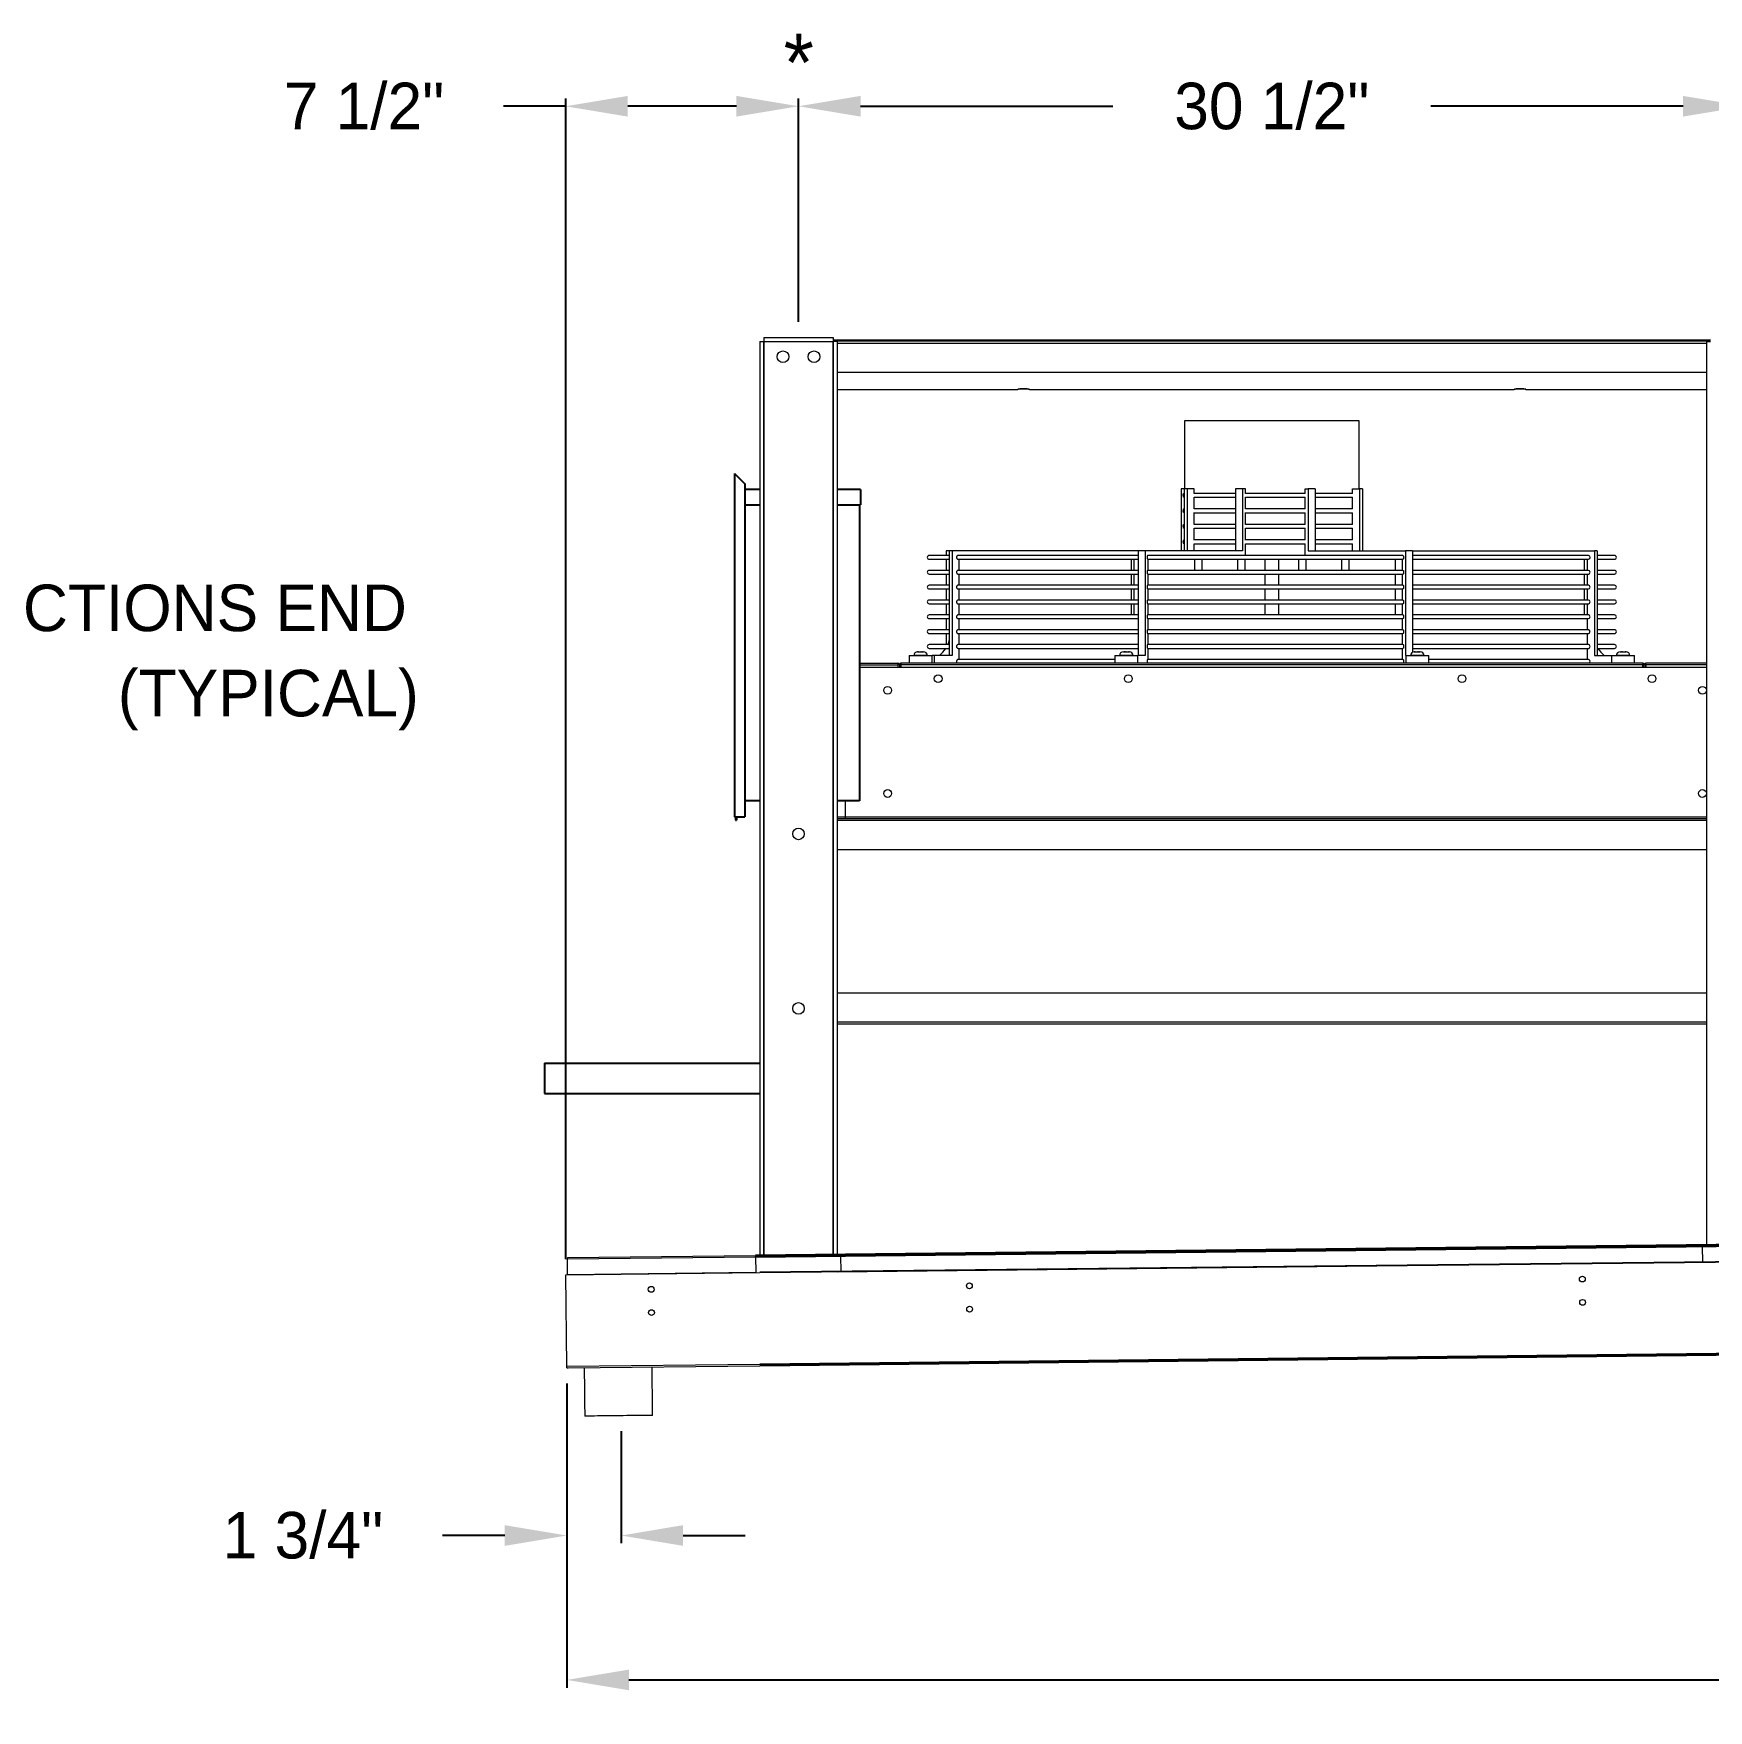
# Model space of a CAD drawing. Extents: x 6 to 271, y -23 to 146.
# Drawn here: x 122.8 to 176.8, y 37.7 to 91.7 of the extents above; entities that cross this region are included whole.
import ezdxf
from ezdxf.enums import TextEntityAlignment as Align

# ---------------------------------------------------------------- set-up
doc = ezdxf.new("R2010")
doc.units = 0
doc.header["$MEASUREMENT"] = 0
doc.layers.get('0').update_dxf_attribs({"linetype": 'CONTINUOUS'})
doc.layers.get('Defpoints').update_dxf_attribs({"linetype": 'CONTINUOUS'})
doc.dimstyles.get("Standard").update_dxf_attribs({"dimtxt": 1.5, "dimasz": 2, "dimexe": 0.25, "dimexo": 0.5, "dimgap": 0.75, "dimtad": 0, "dimtih": 1, "dimtoh": 1, "dimdec": 4, "dimzin": 0, "dimdsep": 46, "dimlunit": 5, "dimtxsty": 'STANDARD', "dimcen": 0.125, "dimclrd": 1, "dimclre": 1, "dimclrt": 1, "dimadec": 0, "dimazin": 0, "dimtfac": 1, "dimtdec": 4, "dimtofl": 0, "dimtmove": 0, "dimatfit": 3, "dimfxl": 1, "dimfrac": 2, "dimtolj": 1, "dimtzin": 0, "dimarcsym": 0})

# ---------------------------------------------------------------- blocks, each defined once
blk = doc.blocks.new('*D29')
at = {"color": 7, "lineweight": -2}
for p, q in [((244.966, 49.395), (244.966, 38.434)), ((139.973, 48.241), (139.973, 38.434)), ((141.973, 38.684), (189.594, 38.684)), ((242.966, 38.684), (195.344, 38.684))]:
    blk.add_line(p, q, dxfattribs=at)
at = {"color": 7}
for points in [[(141.973, 39.017), (141.973, 38.351), (139.973, 38.684)], [(242.966, 39.017), (242.966, 38.351), (244.966, 38.684)]]:
    blk.add_solid(points, dxfattribs=at)
at = {"layer": 'Defpoints', "color": 0}
for p in [(244.966, 49.895), (139.973, 48.741), (244.966, 38.684)]:
    blk.add_point(p, dxfattribs=at)
at = {"color": 7, "insert": (192.469, 38.684), "char_height": 1.5, "attachment_point": 5}
blk.add_mtext('\\A1;105"', dxfattribs=at)
blk = doc.blocks.new('*D30')
at = {"color": 7, "lineweight": -2}
for p, q in [((147.439, 82.448), (147.439, 89.644)), ((149.439, 89.394), (157.564, 89.394)), ((175.939, 89.394), (167.814, 89.394)), ((177.939, 82.448), (177.939, 89.644))]:
    blk.add_line(p, q, dxfattribs=at)
at = {"color": 7}
for points in [[(149.439, 89.728), (149.439, 89.061), (147.439, 89.394)], [(175.939, 89.728), (175.939, 89.061), (177.939, 89.394)]]:
    blk.add_solid(points, dxfattribs=at)
at = {"layer": 'Defpoints', "color": 0}
for p in [(177.939, 89.394), (147.439, 81.948), (177.939, 81.948)]:
    blk.add_point(p, dxfattribs=at)
at = {"color": 7, "insert": (162.689, 89.394), "char_height": 1.5, "attachment_point": 5}
blk.add_mtext('\\A1;30 1/2"', dxfattribs=at)
blk = doc.blocks.new('*D33')
at = {"color": 7, "lineweight": -2}
for p, q in [((139.94, 89.394), (137.94, 89.394)), ((139.94, 52.241), (139.94, 89.644)), ((145.439, 89.394), (141.94, 89.394)), ((147.439, 82.448), (147.439, 89.644))]:
    blk.add_line(p, q, dxfattribs=at)
at = {"color": 7}
for points in [[(141.94, 89.728), (141.94, 89.061), (139.94, 89.394)], [(145.439, 89.728), (145.439, 89.061), (147.439, 89.394)]]:
    blk.add_solid(points, dxfattribs=at)
at = {"layer": 'Defpoints', "color": 0}
for p in [(139.94, 89.394), (147.439, 81.948), (139.94, 51.741)]:
    blk.add_point(p, dxfattribs=at)
at = {"color": 7, "insert": (133.44, 89.394), "char_height": 1.5, "attachment_point": 5}
blk.add_mtext('\\A1;7 1/2"', dxfattribs=at)
blk = doc.blocks.new('*D34')
at = {"color": 7, "lineweight": -2}
for p, q in [((139.973, 47.741), (139.973, 43.087)), ((141.723, 46.697), (141.723, 43.087)), ((137.973, 43.337), (135.973, 43.337)), ((143.723, 43.337), (145.723, 43.337))]:
    blk.add_line(p, q, dxfattribs=at)
at = {"color": 7}
for points in [[(137.973, 43.671), (137.973, 43.004), (139.973, 43.337)], [(143.723, 43.671), (143.723, 43.004), (141.723, 43.337)]]:
    blk.add_solid(points, dxfattribs=at)
at = {"layer": 'Defpoints', "color": 0}
for p in [(139.973, 48.241), (141.723, 47.197), (139.973, 43.337)]:
    blk.add_point(p, dxfattribs=at)
at = {"color": 7, "insert": (131.473, 43.337), "char_height": 1.5, "attachment_point": 5}
blk.add_mtext('\\A1;1 3/4"', dxfattribs=at)

msp = doc.modelspace()

# ---------------------------------------------------------------- linework, layer by layer
at = {"color": 7, "linetype": 'Continuous', "lineweight": 15}
for p, q in [((146.18909, 81.81258), (146.18909, 52.36598)), ((146.18909, 81.81258), (146.32359, 81.81258)), ((146.32359, 81.81258), (146.32359, 52.36746)), ((146.32459, 81.81258), (146.32359, 81.81258)), ((146.32459, 81.94808), (146.32459, 81.81358)), ((146.32459, 81.94808), (148.55359, 81.94808)), ((146.32459, 81.81358), (148.55359, 81.81358)), ((146.32459, 81.81258), (146.32459, 81.81358)), ((146.32459, 81.81258), (148.55359, 81.81258)), ((146.32459, 52.36747), (146.32459, 81.81258)), ((148.55359, 81.94808), (148.55359, 81.81358)), ((148.55359, 81.86429), (176.82459, 81.86429)), ((148.55359, 81.81258), (148.55359, 81.81358)), ((148.55459, 81.81258), (148.55359, 81.81258)), ((148.55359, 52.39197), (148.55359, 81.81258)), ((148.68909, 81.81258), (148.55459, 81.81258)), ((148.55459, 81.81258), (148.55459, 52.39198)), ((148.68909, 81.81258), (148.68909, 52.39346)), ((148.68909, 81.75958), (176.68909, 81.75958)), ((176.68909, 81.81258), (176.68909, 52.70117)), ((176.68909, 81.81258), (176.82359, 81.81258)), ((148.68909, 80.83083), (176.68909, 80.83083)), ((148.68909, 80.26876), (154.50159, 80.26876)), ((154.87659, 80.26876), (170.50159, 80.26876)), ((170.87659, 80.26876), (176.68909, 80.26876)), ((163.76539, 79.25908), (159.87659, 79.25908)), ((165.50159, 79.25908), (163.76539, 79.25908)), ((159.77188, 77.06808), (159.77188, 75.07308)), ((159.86525, 77.06808), (159.77188, 77.06808)), ((159.95863, 77.06808), (159.86525, 77.06808)), ((159.86525, 77.06808), (159.86525, 75.07308)), ((159.95863, 77.06808), (159.95863, 75.07308)), ((160.18405, 77.06808), (159.95863, 77.06808)), ((160.18405, 76.91726), (160.18405, 77.06808)), ((161.51942, 76.9182), (160.18405, 76.9182)), ((160.18405, 76.41726), (160.18405, 76.79914)), ((160.18405, 76.7982), (161.51942, 76.7982)), ((161.74484, 77.06808), (161.51942, 77.06808)), ((161.51942, 77.06808), (161.51942, 75.07308)), ((161.74484, 77.06808), (161.74484, 75.07308)), ((161.83822, 77.06808), (161.74484, 77.06808)), ((161.83822, 76.91726), (161.83822, 77.06808)), ((163.76539, 76.9182), (161.83822, 76.9182)), ((161.83822, 76.41726), (161.83822, 76.79914)), ((161.83822, 76.7982), (163.76539, 76.7982)), ((163.76539, 76.9182), (163.76539, 77.06808)), ((163.76539, 77.06808), (163.85876, 77.06808)), ((163.76539, 76.4182), (163.76539, 76.7982)), ((163.85876, 77.06808), (163.85876, 75.07308)), ((164.08419, 77.06808), (163.85876, 77.06808)), ((164.08419, 77.06808), (164.08419, 75.07308)), ((165.2875, 76.9182), (164.08419, 76.9182)), ((164.08419, 76.7982), (165.2875, 76.7982)), ((165.2875, 76.9182), (165.2875, 77.06808)), ((165.2875, 77.06808), (165.51293, 77.06808)), ((165.2875, 76.4182), (165.2875, 76.7982)), ((165.51293, 77.06808), (165.51293, 75.07308)), ((165.6063, 77.06808), (165.51293, 77.06808)), ((165.6063, 77.06808), (165.6063, 75.07308)), ((161.51942, 76.4182), (160.18405, 76.4182)), ((160.18405, 75.91726), (160.18405, 76.29914)), ((160.18405, 76.2982), (161.51942, 76.2982)), ((163.76539, 76.4182), (161.83822, 76.4182)), ((161.83822, 75.91726), (161.83822, 76.29914)), ((161.83822, 76.2982), (163.76539, 76.2982)), ((163.76539, 75.9182), (163.76539, 76.2982)), ((165.2875, 76.4182), (164.08419, 76.4182)), ((164.08419, 76.2982), (165.2875, 76.2982)), ((165.2875, 75.9182), (165.2875, 76.2982)), ((161.51942, 75.9182), (160.18405, 75.9182)), ((160.18405, 75.41726), (160.18405, 75.79914)), ((160.18405, 75.7982), (161.51942, 75.7982)), ((163.76539, 75.9182), (161.83822, 75.9182)), ((161.83822, 75.41726), (161.83822, 75.79914)), ((161.83822, 75.7982), (163.76539, 75.7982)), ((163.76539, 75.4182), (163.76539, 75.7982)), ((165.2875, 75.9182), (164.08419, 75.9182)), ((164.08419, 75.7982), (165.2875, 75.7982)), ((165.2875, 75.4182), (165.2875, 75.7982)), ((161.51942, 75.4182), (160.18405, 75.4182)), ((160.18405, 75.07308), (160.18405, 75.29914)), ((160.18405, 75.2982), (161.51942, 75.2982)), ((163.76539, 75.4182), (161.83822, 75.4182)), ((161.83822, 74.9182), (161.83822, 75.29914)), ((161.83822, 75.2982), (163.76539, 75.2982)), ((163.76539, 74.9182), (163.76539, 75.2982)), ((165.2875, 75.4182), (164.08419, 75.4182)), ((164.08419, 75.2982), (165.2875, 75.2982)), ((165.2875, 75.07308), (165.2875, 75.2982)), ((152.29544, 74.9182), (151.64897, 74.9182)), ((151.64897, 74.7982), (152.29544, 74.7982)), ((152.20207, 75.07308), (152.20207, 74.9182)), ((152.29544, 75.07308), (152.20207, 75.07308)), ((152.20207, 74.7982), (152.20207, 74.43953)), ((152.38882, 75.07308), (152.29544, 75.07308)), ((152.29544, 75.07308), (152.29544, 71.69208)), ((152.38882, 75.07308), (152.38882, 71.69208)), ((158.3839, 75.07308), (152.38882, 75.07308)), ((152.58522, 74.7982), (158.3839, 74.7982)), ((158.3839, 74.9182), (152.58529, 74.9182)), ((152.61425, 74.43953), (152.61425, 74.7982)), ((158.15847, 74.7982), (158.15847, 74.43953)), ((158.25185, 74.43953), (158.25185, 74.7982)), ((158.60933, 75.07308), (158.3839, 75.07308)), ((158.3839, 75.07308), (158.3839, 71.69208)), ((158.60933, 75.07308), (158.60933, 71.69208)), ((161.74484, 75.07308), (158.60933, 75.07308)), ((158.69068, 74.7982), (166.91396, 74.7982)), ((166.91396, 74.9182), (158.69081, 74.9182)), ((158.7027, 74.43953), (158.7027, 74.7982)), ((163.85876, 75.07308), (166.99428, 75.07308)), ((166.67548, 74.43953), (166.67548, 74.7982)), ((166.9009, 74.43953), (166.9009, 74.7982)), ((166.99428, 75.07308), (166.99428, 71.69208)), ((167.2197, 75.07308), (166.99428, 75.07308)), ((167.2197, 75.07308), (167.2197, 71.80018)), ((167.2197, 75.07308), (173.08273, 75.07308)), ((172.88883, 74.9182), (167.2197, 74.9182)), ((167.2197, 74.7982), (172.88883, 74.7982)), ((172.76393, 74.43953), (172.76393, 74.7982)), ((172.85731, 74.43953), (172.85731, 74.7982)), ((173.08273, 75.07308), (173.08273, 71.69208)), ((173.17611, 75.07308), (173.08273, 75.07308)), ((173.17611, 75.07308), (173.17611, 71.69208)), ((173.7292, 74.9182), (173.17611, 74.9182)), ((173.17611, 74.7982), (173.7292, 74.7982)), ((152.29544, 74.43953), (151.64897, 74.43953)), ((151.64897, 74.31953), (152.29544, 74.31953)), ((152.20207, 74.31953), (152.20207, 73.96087)), ((152.58522, 74.31953), (158.3839, 74.31953)), ((158.3839, 74.43953), (152.58529, 74.43953)), ((152.61425, 73.96087), (152.61425, 74.31953)), ((158.15847, 74.31953), (158.15847, 73.96087)), ((158.25185, 73.96087), (158.25185, 74.31953)), ((158.69068, 74.31953), (166.91396, 74.31953)), ((166.91396, 74.43953), (158.69081, 74.43953)), ((158.7027, 73.96087), (158.7027, 74.31953)), ((166.67548, 73.96087), (166.67548, 74.31953)), ((166.9009, 73.96087), (166.9009, 74.31953)), ((172.88883, 74.43953), (167.2197, 74.43953)), ((167.2197, 74.31953), (172.88883, 74.31953)), ((172.76393, 73.96087), (172.76393, 74.31953)), ((172.85731, 73.96087), (172.85731, 74.31953)), ((173.7292, 74.43953), (173.17611, 74.43953)), ((173.17611, 74.31953), (173.7292, 74.31953)), ((152.29544, 73.96087), (151.64897, 73.96087)), ((151.64897, 73.84087), (152.29544, 73.84087)), ((152.20207, 73.84087), (152.20207, 73.4822)), ((152.58522, 73.84087), (158.3839, 73.84087)), ((158.3839, 73.96087), (152.58529, 73.96087)), ((152.61425, 73.4822), (152.61425, 73.84087)), ((158.15847, 73.84087), (158.15847, 73.4822)), ((158.25185, 73.4822), (158.25185, 73.84087)), ((158.69068, 73.84087), (166.91396, 73.84087)), ((166.91396, 73.96087), (158.69081, 73.96087)), ((158.7027, 73.4822), (158.7027, 73.84087)), ((166.67548, 73.4822), (166.67548, 73.84087)), ((166.9009, 73.4822), (166.9009, 73.84087)), ((172.88883, 73.96087), (167.2197, 73.96087)), ((167.2197, 73.84087), (172.88883, 73.84087)), ((172.76393, 73.4822), (172.76393, 73.84087)), ((172.85731, 73.4822), (172.85731, 73.84087)), ((173.7292, 73.96087), (173.17611, 73.96087)), ((173.17611, 73.84087), (173.7292, 73.84087)), ((152.29544, 73.4822), (151.64897, 73.4822)), ((151.64897, 73.3622), (152.29544, 73.3622)), ((152.29544, 73.00353), (151.64897, 73.00353)), ((152.20207, 73.3622), (152.20207, 73.00353)), ((152.58522, 73.3622), (158.3839, 73.3622)), ((158.3839, 73.4822), (152.58529, 73.4822)), ((158.3839, 73.00353), (152.58529, 73.00353)), ((152.61425, 73.00353), (152.61425, 73.3622)), ((158.15847, 73.3622), (158.15847, 73.00353)), ((158.25185, 73.00353), (158.25185, 73.3622)), ((158.69068, 73.3622), (166.91396, 73.3622)), ((166.91396, 73.4822), (158.69081, 73.4822)), ((166.91396, 73.00353), (158.69081, 73.00353)), ((158.7027, 73.00353), (158.7027, 73.3622)), ((166.67548, 73.00353), (166.67548, 73.3622)), ((166.9009, 73.00353), (166.9009, 73.3622)), ((172.88883, 73.4822), (167.2197, 73.4822)), ((167.2197, 73.3622), (172.88883, 73.3622)), ((172.88883, 73.00353), (167.2197, 73.00353)), ((172.76393, 73.00353), (172.76393, 73.3622)), ((172.85731, 73.00353), (172.85731, 73.3622)), ((173.7292, 73.4822), (173.17611, 73.4822)), ((173.17611, 73.3622), (173.7292, 73.3622)), ((173.7292, 73.00353), (173.17611, 73.00353)), ((151.64897, 72.88354), (152.29544, 72.88354)), ((152.29544, 72.52487), (151.64897, 72.52487)), ((152.20207, 72.88354), (152.20207, 72.52487)), ((152.58522, 72.88354), (158.3839, 72.88354)), ((158.3839, 72.52487), (152.58529, 72.52487)), ((152.61425, 72.52487), (152.61425, 72.88354)), ((158.69068, 72.88354), (166.91396, 72.88354)), ((166.91396, 72.52487), (158.69081, 72.52487)), ((158.7027, 72.52487), (158.7027, 72.88354)), ((166.9009, 72.52487), (166.9009, 72.88354)), ((167.2197, 72.88354), (172.88883, 72.88354)), ((172.88883, 72.52487), (167.2197, 72.52487)), ((172.85731, 72.52487), (172.85731, 72.88354)), ((173.17611, 72.88354), (173.7292, 72.88354)), ((173.7292, 72.52487), (173.17611, 72.52487)), ((151.64897, 72.40487), (152.29544, 72.40487)), ((152.29544, 72.0462), (151.64897, 72.0462)), ((151.64897, 71.9262), (152.29544, 71.9262)), ((152.20207, 72.40487), (152.20207, 72.0462)), ((152.58522, 72.40487), (158.3839, 72.40487)), ((152.58522, 71.9262), (158.3839, 71.9262)), ((158.3839, 72.0462), (152.58529, 72.0462)), ((152.61425, 72.0462), (152.61425, 72.40487)), ((152.61425, 71.56754), (152.61425, 71.9262)), ((158.69068, 72.40487), (166.91396, 72.40487)), ((158.69068, 71.9262), (166.91396, 71.9262)), ((166.91396, 72.0462), (158.69081, 72.0462)), ((158.7027, 72.0462), (158.7027, 72.40487)), ((158.7027, 71.56754), (158.7027, 71.9262)), ((166.9009, 72.0462), (166.9009, 72.40487)), ((166.9009, 71.56754), (166.9009, 71.9262)), ((167.2197, 72.40487), (172.88883, 72.40487)), ((172.88883, 72.0462), (167.2197, 72.0462)), ((167.2197, 71.9262), (172.88883, 71.9262)), ((172.85731, 72.0462), (172.85731, 72.40487)), ((172.85731, 71.56754), (172.85731, 71.9262)), ((173.17611, 72.40487), (173.7292, 72.40487)), ((173.7292, 72.0462), (173.17611, 72.0462)), ((173.17611, 71.9262), (173.7292, 71.9262)), ((149.40923, 71.44808), (150.63809, 71.44808)), ((149.40923, 71.39708), (150.63809, 71.39708)), ((150.63809, 71.44808), (150.63809, 71.39708)), ((150.63809, 71.39708), (150.63809, 71.32308)), ((150.63909, 71.39708), (150.63909, 71.32308)), ((150.68909, 71.39708), (150.63909, 71.39708)), ((150.68909, 71.39928), (150.68909, 71.32308)), ((150.73689, 71.39928), (150.68909, 71.39928)), ((150.73689, 71.39928), (150.73689, 71.32308)), ((174.64029, 71.44808), (150.73789, 71.44808)), ((150.73789, 71.44808), (150.73789, 71.39928)), ((174.64029, 71.39928), (150.73789, 71.39928)), ((150.73789, 71.39928), (150.73789, 71.32308)), ((151.00257, 71.69208), (151.03066, 71.69208)), ((151.03066, 71.69208), (151.74057, 71.69208)), ((151.59031, 71.69308), (151.15282, 71.69308)), ((151.27681, 71.81708), (151.27697, 71.81708)), ((151.2797, 71.81708), (151.27697, 71.81708)), ((151.2797, 71.81708), (151.29021, 71.81708)), ((151.30088, 71.81708), (151.29021, 71.81708)), ((151.30088, 71.81708), (151.37693, 71.81708)), ((151.38848, 71.81708), (151.37693, 71.81708)), ((151.39476, 71.81708), (151.38848, 71.81708)), ((151.39476, 71.81708), (151.42013, 71.81708)), ((151.43467, 71.81708), (151.42013, 71.81708)), ((151.43467, 71.81708), (151.46631, 71.81708)), ((151.80585, 71.69208), (151.74057, 71.69208)), ((151.80585, 71.69208), (151.80585, 71.44808)), ((152.38882, 71.69208), (151.80585, 71.69208)), ((157.63222, 71.56754), (152.58529, 71.56754)), ((157.63222, 71.69208), (157.66031, 71.69208)), ((157.66031, 71.69208), (158.37022, 71.69208)), ((158.21997, 71.69308), (157.78247, 71.69308)), ((157.90647, 71.81708), (157.93812, 71.81708)), ((157.95266, 71.81708), (157.93812, 71.81708)), ((157.95266, 71.81708), (157.97802, 71.81708)), ((157.9843, 71.81708), (157.97802, 71.81708)), ((157.99586, 71.81708), (157.9843, 71.81708)), ((157.99586, 71.81708), (158.0719, 71.81708)), ((158.08258, 71.81708), (158.0719, 71.81708)), ((158.08258, 71.81708), (158.09309, 71.81708)), ((158.09582, 71.81708), (158.09309, 71.81708)), ((158.09582, 71.81708), (158.09597, 71.81708)), ((158.60933, 71.69208), (158.37022, 71.69208)), ((166.91396, 71.56754), (158.69081, 71.56754)), ((166.99428, 71.69208), (167.00796, 71.69208)), ((167.00796, 71.69208), (167.03605, 71.69208)), ((167.03605, 71.69208), (167.74596, 71.69208)), ((167.17486, 71.69308), (167.15821, 71.69308)), ((167.59571, 71.69308), (167.17486, 71.69308)), ((167.28221, 71.81708), (167.28236, 71.81708)), ((167.28509, 71.81708), (167.28236, 71.81708)), ((167.28509, 71.81708), (167.2956, 71.81708)), ((167.30628, 71.81708), (167.2956, 71.81708)), ((167.30628, 71.81708), (167.38232, 71.81708)), ((167.39387, 71.81708), (167.38232, 71.81708)), ((167.40015, 71.81708), (167.39387, 71.81708)), ((167.40015, 71.81708), (167.42552, 71.81708)), ((167.44006, 71.81708), (167.42552, 71.81708)), ((167.44006, 71.81708), (167.47171, 71.81708)), ((172.88883, 71.56754), (167.74596, 71.56754)), ((173.08273, 71.69208), (173.63761, 71.69208)), ((173.63761, 71.69208), (173.6657, 71.69208)), ((173.6657, 71.69208), (174.37561, 71.69208)), ((173.9229, 71.69308), (173.78786, 71.69308)), ((173.91186, 71.81708), (173.94351, 71.81708)), ((174.22536, 71.69308), (173.9229, 71.69308)), ((173.95805, 71.81708), (173.94351, 71.81708)), ((173.95805, 71.81708), (173.98342, 71.81708)), ((173.9897, 71.81708), (173.98342, 71.81708)), ((174.00125, 71.81708), (173.9897, 71.81708)), ((174.00125, 71.81708), (174.07729, 71.81708)), ((174.08797, 71.81708), (174.07729, 71.81708)), ((174.08797, 71.81708), (174.09848, 71.81708)), ((174.10121, 71.81708), (174.09848, 71.81708)), ((174.10121, 71.81708), (174.10136, 71.81708)), ((174.64029, 71.44808), (174.64029, 71.39928)), ((174.64029, 71.39928), (174.64029, 71.32308)), ((174.64129, 71.39928), (174.68909, 71.39928)), ((174.64129, 71.32308), (174.64129, 71.39928)), ((174.68909, 71.32308), (174.68909, 71.39928)), ((174.73909, 71.39708), (174.68909, 71.39708)), ((174.73909, 71.39708), (174.73909, 71.32308)), ((174.74009, 71.39708), (174.74009, 71.44808)), ((176.68909, 71.44808), (174.74009, 71.44808)), ((174.74009, 71.32308), (174.74009, 71.39708)), ((176.68909, 71.39708), (174.74009, 71.39708)), ((149.40923, 71.32308), (176.68909, 71.32308)), ((148.93909, 67.01413), (148.93909, 66.49908)), ((148.68909, 66.49808), (148.93809, 66.49808)), ((148.93809, 66.49808), (148.93809, 66.44808)), ((148.93909, 66.49908), (148.93909, 66.49808)), ((148.93909, 66.49908), (176.68909, 66.49908)), ((148.93909, 66.49808), (148.93909, 66.44808)), ((148.93909, 66.49808), (176.68909, 66.49808)), ((148.68909, 66.44808), (176.68909, 66.44808)), ((148.68909, 66.38458), (176.68909, 66.38458)), ((148.68909, 65.44808), (176.68909, 65.44808)), ((148.68909, 60.82308), (176.68909, 60.82308)), ((148.68909, 59.88658), (176.68909, 59.88658)), ((148.68909, 59.82308), (176.68909, 59.82308)), ((148.80789, 52.39476), (176.55621, 52.69971)), ((148.80837, 52.35057), (176.5567, 52.65551)), ((176.5567, 52.65551), (176.55621, 52.69971)), ((176.5567, 52.65551), (176.56232, 52.14381)), ((139.99592, 52.29792), (146.05806, 52.36454)), ((139.99592, 52.29792), (139.99641, 52.25373)), ((139.99641, 52.25373), (146.05854, 52.32035)), ((140.00203, 51.74203), (139.99641, 52.25373)), ((146.05854, 52.32035), (146.05806, 52.36454)), ((146.05854, 52.32035), (146.06417, 51.80865)), ((148.68909, 51.83679), (176.68909, 52.1445)), ((148.80789, 52.39476), (148.80837, 52.35057)), ((148.814, 51.83887), (148.80837, 52.35057)), ((176.56232, 52.14381), (148.814, 51.83887)), ((139.93954, 51.74063), (146.18909, 51.80932)), ((139.97195, 48.79181), (139.93954, 51.74063)), ((146.06417, 51.80865), (140.00203, 51.74203)), ((148.68909, 48.88761), (176.68909, 49.19532)), ((139.97195, 48.79181), (146.18909, 48.86014)), ((139.97251, 48.74082), (140.02351, 48.74138)), ((140.02351, 48.74138), (146.18909, 48.80913)), ((148.68909, 48.83661), (176.68909, 49.14432))]:
    msp.add_line(p, q, dxfattribs=at)
at = {"color": 7, "ltscale": 7}
for p, q in [((145.37798, 77.56058), (145.37798, 66.49808)), ((145.37798, 77.56058), (145.70943, 77.22913)), ((145.70943, 77.22913), (145.70943, 66.49808)), ((146.18909, 77.04538), (145.70943, 77.04538)), ((149.44048, 77.04538), (148.68909, 77.04538)), ((149.44048, 77.04538), (149.44048, 76.54538)), ((145.70943, 76.54538), (146.18909, 76.54538)), ((148.68909, 76.54538), (149.44048, 76.54538)), ((149.40923, 76.54538), (149.40923, 67.01413)), ((146.18909, 67.01413), (145.70943, 67.01413)), ((149.40923, 67.01413), (148.68909, 67.01413)), ((145.37798, 66.49808), (145.70943, 66.49808)), ((145.40923, 66.49808), (145.40923, 66.38913)), ((145.44048, 66.49808), (145.44048, 66.38913)), ((145.40923, 66.38913), (145.44048, 66.38913))]:
    msp.add_line(p, q, dxfattribs=at)
at = {"color": 7}
for p, q in [((139.2519, 58.56101), (146.18909, 58.56101)), ((139.2519, 58.56101), (139.2519, 57.58158)), ((139.2519, 57.58158), (146.18909, 57.58158)), ((239.8024, 53.39476), (146.05806, 52.36454)), ((146.05854, 52.32035), (239.80293, 53.3458)), ((239.80851, 52.83816), (146.18909, 51.80932)), ((146.05806, 52.36454), (146.05854, 52.32035)), ((146.18909, 48.86014), (239.68909, 49.88767)), ((239.68965, 49.83667), (146.18909, 48.80913))]:
    msp.add_line(p, q, dxfattribs=at)
at = {"color": 7, "linetype": 'Continuous', "lineweight": 15, "flags": 128}
for points in [[(154.50159, 80.26876), (154.50918, 80.27481), (154.53135, 80.28037), (154.5663, 80.285), (154.6112, 80.28831), (154.66241, 80.29003), (154.71577, 80.29003), (154.76698, 80.28831), (154.81188, 80.285), (154.84682, 80.28037), (154.86899, 80.27481), (154.87659, 80.26876)], [(154.87659, 80.26876), (154.86893, 80.2748), (154.84672, 80.28036), (154.81177, 80.28497), (154.76691, 80.28828), (154.71575, 80.29), (154.66243, 80.29), (154.61127, 80.28828), (154.56641, 80.28497), (154.53146, 80.28036), (154.50925, 80.2748), (154.50159, 80.26876)], [(170.50159, 80.26876), (170.50918, 80.27481), (170.53135, 80.28037), (170.5663, 80.285), (170.6112, 80.28831), (170.6624, 80.29003), (170.71577, 80.29003), (170.76698, 80.28831), (170.81188, 80.285), (170.84682, 80.28037), (170.86899, 80.27481), (170.87659, 80.26876)], [(170.87659, 80.26876), (170.86893, 80.2748), (170.84672, 80.28036), (170.81178, 80.28497), (170.76691, 80.28828), (170.71575, 80.29), (170.66243, 80.29), (170.61127, 80.28828), (170.5664, 80.28497), (170.53146, 80.28036), (170.50925, 80.2748), (170.50159, 80.26876)], [(166.91396, 74.9182), (166.91402, 74.9182), (166.92329, 74.91302), (166.93097, 74.89849), (166.93575, 74.87709), (166.93681, 74.85247), (166.93398, 74.82882), (166.92773, 74.81019), (166.91913, 74.79974), (166.91396, 74.7982)], [(166.91396, 74.43953), (166.91821, 74.43849), (166.92658, 74.42966), (166.933, 74.41308), (166.93647, 74.39132), (166.93647, 74.36774), (166.933, 74.34598), (166.92658, 74.32941), (166.91821, 74.32057), (166.91396, 74.31953)], [(166.91396, 73.96087), (166.91821, 73.95983), (166.92658, 73.95099), (166.933, 73.93442), (166.93647, 73.91266), (166.93647, 73.88908), (166.933, 73.86732), (166.92658, 73.85074), (166.91821, 73.84191), (166.91396, 73.84087)], [(166.91396, 73.4822), (166.91821, 73.48116), (166.92658, 73.47233), (166.933, 73.45575), (166.93647, 73.43399), (166.93647, 73.41041), (166.933, 73.38865), (166.92658, 73.37208), (166.91821, 73.36324), (166.91396, 73.3622)], [(166.91396, 73.00353), (166.91821, 73.0025), (166.92658, 72.99366), (166.933, 72.97708), (166.93647, 72.95533), (166.93647, 72.93175), (166.933, 72.90999), (166.92658, 72.89341), (166.91821, 72.88457), (166.91396, 72.88354)], [(166.91396, 72.52487), (166.91821, 72.52383), (166.92658, 72.515), (166.933, 72.49842), (166.93647, 72.47666), (166.93647, 72.45308), (166.933, 72.43132), (166.92658, 72.41474), (166.91821, 72.40591), (166.91396, 72.40487)], [(152.29544, 72.191), (152.25689, 72.07475), (152.24492, 72.0462)], [(166.91396, 72.0462), (166.91821, 72.04517), (166.92658, 72.03633), (166.933, 72.01975), (166.93647, 71.99799), (166.93647, 71.97441), (166.933, 71.95266), (166.92658, 71.93608), (166.91821, 71.92724), (166.91396, 71.9262)], [(166.91396, 71.56754), (166.91847, 71.56637), (166.92691, 71.55709), (166.93328, 71.53994), (166.93659, 71.51764), (166.9363, 71.49374), (166.9349, 71.48296)], [(139.97251, 48.74082), (139.9725, 48.7418), (139.97247, 48.7447), (139.97242, 48.74941), (139.97235, 48.75575), (139.97226, 48.76348), (139.97216, 48.7723), (139.97206, 48.78186), (139.97195, 48.79181)], [(141.90814, 47.19949), (141.7854, 47.19814), (141.66084, 47.19678), (141.53608, 47.1954), (141.41276, 47.19405), (141.29247, 47.19273), (141.17679, 47.19146), (141.06722, 47.19025), (140.9652, 47.18913), (140.87205, 47.18811), (140.78899, 47.18719), (140.71709, 47.1864), (140.65731, 47.18575), (140.61041, 47.18523), (140.57701, 47.18486), (140.55755, 47.18465), (140.55214, 47.18459)], [(142.73951, 47.20863), (142.73668, 47.2086), (142.72061, 47.20842), (142.69052, 47.20809), (142.64682, 47.20761), (142.59006, 47.20699), (142.521, 47.20623), (142.44053, 47.20534), (142.3497, 47.20435), (142.24969, 47.20325), (142.14181, 47.20206), (142.02746, 47.20081), (141.90814, 47.19949)]]:
    msp.add_lwpolyline(points, dxfattribs=at)
at = {"color": 7, "linetype": 'Continuous', "lineweight": 15}
for centre, radius in [((146.93909, 81.32308), 0.1875), ((147.93909, 81.32308), 0.1875), ((151.93909, 70.94808), 0.125), ((158.06409, 70.94808), 0.125), ((168.81409, 70.94808), 0.125), ((174.93909, 70.94808), 0.125), ((150.31409, 70.57308), 0.125), ((176.56409, 70.57308), 0.125), ((150.31409, 67.24908), 0.125), ((176.56409, 67.24908), 0.125), ((147.43909, 65.94808), 0.1875), ((147.43909, 60.32308), 0.1875), ((142.69487, 51.27088), 0.09375), ((152.94425, 51.38352), 0.09375), ((172.69306, 51.60056), 0.09375), ((172.7013, 50.8506), 0.09375), ((142.70311, 50.52093), 0.09375), ((152.95249, 50.63357), 0.09375)]:
    msp.add_circle(centre, radius, dxfattribs=at)
for centre, radius, start, end in [((159.87659, 76.8582), 0.06, 100.892283, 259.107717), ((159.87659, 76.3582), 0.06, 100.892283, 259.107717), ((159.87659, 75.8582), 0.06, 100.892283, 259.107717), ((159.87659, 75.3582), 0.06, 100.892283, 259.107717), ((151.64897, 74.8582), 0.06, 90, 270), ((172.88565, 74.8582), 0.06008, 273.02723, 86.97277), ((173.72921, 74.8582), 0.06, 270, 90), ((151.64897, 74.37953), 0.06, 90, 270), ((172.88553, 74.37953), 0.06009, 273.144589, 86.855411), ((173.72921, 74.37953), 0.06, 270, 90), ((151.64897, 73.90087), 0.06, 90, 270), ((172.88553, 73.90087), 0.06009, 273.143027, 86.856973), ((173.72921, 73.90087), 0.06, 270, 90), ((151.64897, 73.4222), 0.06, 90, 270), ((151.64897, 72.94354), 0.06, 90, 270), ((172.88553, 73.4222), 0.06009, 273.144589, 86.855411), ((172.88553, 72.94354), 0.06009, 273.143027, 86.856973), ((173.72921, 73.4222), 0.06, 270, 90), ((173.72921, 72.94354), 0.06, 270, 90), ((151.64897, 72.46487), 0.06, 90, 270), ((172.88553, 72.46487), 0.06009, 273.144589, 86.855411), ((173.72921, 72.46487), 0.06, 270, 90), ((151.64897, 71.9862), 0.06, 90, 270), ((151.32879, 72.44708), 1, 310.97463, 328.608789), ((172.88553, 71.9862), 0.06009, 273.144589, 86.855411), ((174.04939, 72.44708), 1, 211.391211, 229.02537), ((173.72921, 71.9862), 0.06, 270, 90), ((150.63809, 71.39708), 0.051, 0, 90), ((150.63809, 71.39708), 0.001, 0, 90), ((150.73789, 71.39928), 0.0488, 90, 180), ((150.73789, 71.39928), 0.001, 90, 180), ((151.27682, 71.69308), 0.124, 90, 180), ((151.46632, 71.69308), 0.124, 0, 90), ((157.90647, 71.69308), 0.124, 90, 180), ((158.09597, 71.69308), 0.124, 0, 90), ((167.28221, 71.69308), 0.124, 90, 180), ((167.47171, 71.69308), 0.124, 0, 90), ((172.88534, 71.50805), 0.05959, 335.096891, 86.650916), ((173.91186, 71.69308), 0.124, 90, 180), ((174.10136, 71.69308), 0.124, 0, 90), ((174.64029, 71.39928), 0.0488, 360, 90), ((174.64029, 71.39928), 0.001, 0, 90), ((174.74009, 71.39708), 0.051, 90, 180), ((174.74009, 71.39708), 0.001, 90, 180), ((148.93809, 66.49908), 0.001, 270, 0), ((176.57362, 52.14357), 0.0113, 178.778119, 182.363004), ((139.96325, 51.74116), 0.03879, 0.238541, 1.282917), ((146.07486, 51.80837), 0.0107, 178.486995, 182.273767), ((148.82471, 51.83859), 0.01071, 178.489598, 182.271165)]:
    msp.add_arc(centre, radius, start, end, dxfattribs=at)
for points in [[(176.82459, 81.82308), (148.55359, 81.82308)], [(148.68909, 80.26834), (154.50159, 80.26834)], [(154.87659, 80.26834), (170.50159, 80.26834)], [(170.87659, 80.26834), (176.68909, 80.26834)], [(159.87659, 79.25908), (159.87659, 77.06808)], [(165.50159, 77.06808), (165.50159, 79.25908)], [(160.19896, 74.7982), (160.19896, 74.43953)], [(160.44896, 74.43953), (160.44896, 74.7982)], [(161.58442, 74.7982), (161.58442, 74.43953)], [(161.83442, 74.43953), (161.83442, 74.7982)], [(162.46259, 74.7982), (162.46259, 74.43953)], [(162.91559, 74.43953), (162.91559, 74.7982)], [(163.54376, 74.7982), (163.54376, 74.43953)], [(163.79376, 74.43953), (163.79376, 74.7982)], [(164.92922, 74.7982), (164.92922, 74.43953)], [(165.17922, 74.43953), (165.17922, 74.7982)], [(162.46259, 74.31953), (162.46259, 73.96087)], [(162.91559, 73.96087), (162.91559, 74.31953)], [(162.46259, 73.84087), (162.46259, 73.4822)], [(162.91559, 73.4822), (162.91559, 73.84087)], [(162.46259, 73.3622), (162.46259, 73.00353)], [(162.91559, 73.00353), (162.91559, 73.3622)], [(151.00257, 71.69208), (151.00257, 71.44808)], [(151.15282, 71.69308), (151.15282, 71.69208)], [(151.27697, 71.81708), (151.27299, 71.81702)], [(151.27299, 71.81702), (151.2797, 71.81708)], [(151.29021, 71.81708), (151.29691, 71.81702)], [(151.29691, 71.81702), (151.30088, 71.81708)], [(151.37693, 71.81708), (151.37857, 71.81702)], [(151.37857, 71.81702), (151.39476, 71.81708)], [(151.42013, 71.81708), (151.43631, 71.81702)], [(151.43631, 71.81702), (151.43467, 71.81708)], [(151.59031, 71.69208), (151.59031, 71.69308)], [(151.74057, 71.44808), (151.74057, 71.69208)], [(157.63222, 71.69208), (157.63222, 71.44808)], [(157.78247, 71.69308), (157.78247, 71.69208)], [(157.93812, 71.81708), (157.93647, 71.81702)], [(157.93647, 71.81702), (157.95266, 71.81708)], [(157.97802, 71.81708), (157.99421, 71.81702)], [(157.99421, 71.81702), (157.99586, 71.81708)], [(158.0719, 71.81708), (158.07587, 71.81702)], [(158.07587, 71.81702), (158.08258, 71.81708)], [(158.09309, 71.81708), (158.09979, 71.81702)], [(158.09979, 71.81702), (158.09582, 71.81708)], [(158.21997, 71.69208), (158.21997, 71.69308)], [(158.37022, 71.44808), (158.37022, 71.69208)], [(167.00796, 71.69208), (167.00796, 71.44808)], [(167.15821, 71.69308), (167.15821, 71.69208)], [(167.28236, 71.81708), (167.27839, 71.81702)], [(167.27839, 71.81702), (167.28509, 71.81708)], [(167.2956, 71.81708), (167.30231, 71.81702)], [(167.30231, 71.81702), (167.30628, 71.81708)], [(167.38232, 71.81708), (167.38397, 71.81702)], [(167.38397, 71.81702), (167.40015, 71.81708)], [(167.42552, 71.81708), (167.44171, 71.81702)], [(167.44171, 71.81702), (167.44006, 71.81708)], [(167.59571, 71.69208), (167.59571, 71.69308)], [(167.74596, 71.44808), (167.74596, 71.69208)], [(173.63761, 71.69208), (173.63761, 71.44808)], [(173.78786, 71.69308), (173.78786, 71.69208)], [(173.94351, 71.81708), (173.94187, 71.81702)], [(173.94187, 71.81702), (173.95805, 71.81708)], [(173.98342, 71.81708), (173.99961, 71.81702)], [(173.99961, 71.81702), (174.00125, 71.81708)], [(174.07729, 71.81708), (174.08127, 71.81702)], [(174.08127, 71.81702), (174.08797, 71.81708)], [(174.09848, 71.81708), (174.10519, 71.81702)], [(174.10519, 71.81702), (174.10121, 71.81708)], [(174.22536, 71.69208), (174.22536, 71.69308)], [(174.37561, 71.44808), (174.37561, 71.69208)], [(140.53498, 48.747), (140.55214, 47.18459)], [(142.73951, 47.20863), (142.72235, 48.77104)]]:
    msp.add_open_spline(points, degree=1, dxfattribs=at)
for points, knots in [([(152.59126, 74.91698), (152.58808, 74.91752), (152.57872, 74.9191), (152.56314, 74.91428), (152.54719, 74.90348), (152.53549, 74.88722), (152.52941, 74.8678), (152.52962, 74.84725), (152.5361, 74.82799), (152.54812, 74.81199), (152.56428, 74.80171), (152.57846, 74.7973), (152.58631, 74.79866), (152.588, 74.79895)], [0, 0, 0, 0, 0.05278594, 0.15493398, 0.25708236, 0.35921606, 0.46132702, 0.56341077, 0.66548835, 0.767587, 0.86969287, 0.97181418, 1, 1, 1, 1]), ([(158.69324, 74.91745), (158.69293, 74.91766), (158.69013, 74.91958), (158.68448, 74.91677), (158.67739, 74.90864), (158.67175, 74.89416), (158.66826, 74.8758), (158.6673, 74.85541), (158.66896, 74.83537), (158.67308, 74.81782), (158.67918, 74.80514), (158.68545, 74.79843), (158.68943, 74.79889), (158.69084, 74.79905)], [0, 0, 0, 0, 0.0129176, 0.11640441, 0.21988395, 0.32335333, 0.42679872, 0.53022485, 0.63363353, 0.73704933, 0.8404765, 0.94393015, 1, 1, 1, 1]), ([(152.59126, 74.43832), (152.58808, 74.43886), (152.57872, 74.44044), (152.56314, 74.43561), (152.54719, 74.42481), (152.53549, 74.40856), (152.52941, 74.38913), (152.52962, 74.36859), (152.53609, 74.34932), (152.54812, 74.33333), (152.56428, 74.32305), (152.57846, 74.31863), (152.58631, 74.31999), (152.588, 74.32029)], [0, 0, 0, 0, 0.05278648, 0.15493573, 0.25708396, 0.3592175, 0.46132266, 0.5634122, 0.66548962, 0.76758352, 0.86969232, 0.97181347, 1, 1, 1, 1]), ([(158.69324, 74.43879), (158.69293, 74.439), (158.69013, 74.44092), (158.68448, 74.43811), (158.67739, 74.42997), (158.67175, 74.41549), (158.66826, 74.39714), (158.6673, 74.37675), (158.66896, 74.35671), (158.67308, 74.33915), (158.67918, 74.32647), (158.68545, 74.31977), (158.68943, 74.32022), (158.69084, 74.32038)], [0, 0, 0, 0, 0.01291761, 0.11640458, 0.21988681, 0.32335213, 0.42680307, 0.53022337, 0.63363809, 0.73704891, 0.84047623, 0.94393003, 1, 1, 1, 1]), ([(152.59132, 73.95972), (152.58732, 73.96023), (152.57711, 73.96155), (152.56095, 73.95593), (152.54544, 73.94434), (152.53439, 73.92758), (152.52909, 73.90788), (152.5301, 73.88737), (152.53733, 73.86843), (152.54997, 73.85297), (152.56652, 73.84355), (152.58008, 73.83973), (152.5871, 73.84119), (152.58801, 73.84138)], [0, 0, 0, 0, 0.06582273, 0.16794578, 0.2700863, 0.37221026, 0.47430076, 0.57637127, 0.67844331, 0.78051065, 0.88260946, 0.98474534, 1, 1, 1, 1]), ([(158.69327, 73.95966), (158.69175, 73.9602), (158.68767, 73.96167), (158.68107, 73.95645), (158.67455, 73.94524), (158.66985, 73.92873), (158.66749, 73.90916), (158.66775, 73.88863), (158.67059, 73.86953), (158.6757, 73.85377), (158.68247, 73.84404), (158.68787, 73.83988), (158.69062, 73.84103), (158.69082, 73.84112)], [0, 0, 0, 0, 0.06115942, 0.16460909, 0.26805054, 0.37147345, 0.47487351, 0.57825107, 0.68162199, 0.78500395, 0.88840593, 0.99183225, 1, 1, 1, 1]), ([(152.59132, 73.48105), (152.58732, 73.48157), (152.57711, 73.48289), (152.56095, 73.47726), (152.54544, 73.46567), (152.53439, 73.44891), (152.52909, 73.42922), (152.5301, 73.4087), (152.53733, 73.38976), (152.54997, 73.37431), (152.56652, 73.36488), (152.58008, 73.36107), (152.5871, 73.36252), (152.58801, 73.36271)], [0, 0, 0, 0, 0.06582283, 0.16794766, 0.27008835, 0.37221247, 0.47429743, 0.57637403, 0.67844624, 0.78050931, 0.88260828, 0.98474532, 1, 1, 1, 1]), ([(152.59132, 73.00239), (152.58732, 73.0029), (152.57711, 73.00422), (152.56095, 72.99859), (152.54544, 72.98701), (152.53439, 72.97025), (152.52909, 72.95055), (152.5301, 72.93004), (152.53733, 72.9111), (152.54997, 72.89564), (152.56652, 72.88622), (152.58008, 72.8824), (152.5871, 72.88385), (152.58801, 72.88404)], [0, 0, 0, 0, 0.06582273, 0.16794578, 0.2700863, 0.37221026, 0.47430076, 0.57637127, 0.67844331, 0.78051065, 0.88260946, 0.98474534, 1, 1, 1, 1]), ([(158.69327, 73.48099), (158.69175, 73.48154), (158.68767, 73.48301), (158.68107, 73.47778), (158.67455, 73.46657), (158.66985, 73.45006), (158.66749, 73.43049), (158.66775, 73.40996), (158.67059, 73.39086), (158.6757, 73.37511), (158.68247, 73.36537), (158.68787, 73.36121), (158.69062, 73.36236), (158.69082, 73.36245)], [0, 0, 0, 0, 0.0611599, 0.16461104, 0.26805245, 0.37147532, 0.47486959, 0.57825313, 0.68162401, 0.78500593, 0.88840484, 0.99183226, 1, 1, 1, 1]), ([(158.69327, 73.00232), (158.69175, 73.00287), (158.68767, 73.00434), (158.68107, 72.99912), (158.67455, 72.98791), (158.66985, 72.9714), (158.66749, 72.95183), (158.66775, 72.9313), (158.67059, 72.9122), (158.6757, 72.89644), (158.68247, 72.88671), (158.68787, 72.88254), (158.69062, 72.8837), (158.69082, 72.88378)], [0, 0, 0, 0, 0.06115942, 0.16460909, 0.26805054, 0.37147345, 0.47487351, 0.57825107, 0.68162199, 0.78500395, 0.88840593, 0.99183225, 1, 1, 1, 1]), ([(152.59126, 72.52366), (152.58808, 72.52419), (152.57872, 72.52577), (152.56314, 72.52095), (152.54718, 72.51015), (152.53549, 72.4939), (152.52941, 72.47447), (152.52962, 72.45393), (152.53609, 72.43466), (152.54812, 72.41867), (152.56428, 72.40839), (152.57846, 72.40397), (152.58631, 72.40533), (152.588, 72.40563)], [0, 0, 0, 0, 0.052786014, 0.154935571, 0.257080897, 0.359219425, 0.461324897, 0.56341474, 0.665492466, 0.76758667, 0.869692681, 0.971814138, 1, 1, 1, 1]), ([(158.69324, 72.52412), (158.69293, 72.52434), (158.69013, 72.52626), (158.68448, 72.52344), (158.67739, 72.51531), (158.67175, 72.50083), (158.66826, 72.48247), (158.6673, 72.46208), (158.66896, 72.44205), (158.67308, 72.42449), (158.67918, 72.41181), (158.68545, 72.4051), (158.68943, 72.40556), (158.69084, 72.40572)], [0, 0, 0, 0, 0.01291761, 0.11640458, 0.21988681, 0.32335213, 0.42680307, 0.53022337, 0.63363809, 0.73704891, 0.84047623, 0.94393003, 1, 1, 1, 1]), ([(152.59126, 72.04499), (152.58808, 72.04553), (152.57872, 72.04711), (152.56314, 72.04229), (152.54719, 72.03148), (152.53549, 72.01523), (152.52941, 71.9958), (152.52962, 71.97526), (152.53609, 71.956), (152.54812, 71.94), (152.56428, 71.92972), (152.57846, 71.9253), (152.58631, 71.92667), (152.588, 71.92696)], [0, 0, 0, 0, 0.05278595, 0.15493401, 0.25708242, 0.35921614, 0.4613243, 0.56341105, 0.66548865, 0.76758503, 0.86969246, 0.9718138, 1, 1, 1, 1]), ([(158.69324, 72.04546), (158.69293, 72.04567), (158.69013, 72.04759), (158.68448, 72.04478), (158.67739, 72.03664), (158.67175, 72.02216), (158.66826, 72.00381), (158.6673, 71.98342), (158.66896, 71.96338), (158.67308, 71.94582), (158.67918, 71.93314), (158.68545, 71.92644), (158.68943, 71.92689), (158.69084, 71.92705)], [0, 0, 0, 0, 0.01291759, 0.11640438, 0.21988517, 0.32335242, 0.42680049, 0.5302266, 0.63363525, 0.73704847, 0.84047751, 0.94393012, 1, 1, 1, 1]), ([(152.59132, 71.5664), (152.58724, 71.56691), (152.57694, 71.5682), (152.56072, 71.56248), (152.54526, 71.55082), (152.53427, 71.534), (152.52911, 71.51432), (152.52985, 71.49656), (152.53335, 71.48661), (152.53464, 71.48296)], [0, 0, 0, 0, 0.10541223, 0.26575904, 0.42610375, 0.58640729, 0.74667929, 0.90691775, 1, 1, 1, 1]), ([(158.69324, 71.56633), (158.69217, 71.56685), (158.68856, 71.5686), (158.68229, 71.56439), (158.67554, 71.55424), (158.67048, 71.53842), (158.66773, 71.51928), (158.66744, 71.49981), (158.66902, 71.4882), (158.66973, 71.48296)], [0, 0, 0, 0, 0.06751519, 0.22768489, 0.38784942, 0.54799667, 0.70810701, 0.86818243, 1, 1, 1, 1])]:
    msp.add_open_spline(points, degree=3, knots=knots, dxfattribs=at)

# ---------------------------------------------------------------- texts
at = {"color": 7}
msp.add_text('*', height=1.87063, dxfattribs=at).set_placement((147.44717, 89.86733), align=Align.CENTER)
at = {"color": 7, "char_height": 1.5, "attachment_point": 1}
for s, insert in [('CONNECTIONS END', (115.20853, 73.97998)), ('(TYPICAL)', (125.51031, 71.23385))]:
    msp.add_mtext(s, dxfattribs=dict(at, insert=insert))

# ---------------------------------------------------------------- dimensions: what is measured, and where the dimension line sits
at = {"color": 7}
for base, p1, p2, picture, middle in [((139.93954, 89.394473), (147.439091, 81.948082), (139.93954, 51.740635), '*D33', (133.43954, 89.394473)), ((244.96617, 38.68406), (139.97251, 48.74082), (244.96617, 49.89466), '*D29', (192.46934, 38.68406)), ((139.97251, 43.33744), (141.72312, 47.19746), (139.97251, 48.24082), '*D34', (131.47251, 43.33744))]:
    dim = msp.add_linear_dim(base=base, p1=p1, p2=p2, dimstyle='Standard', override={"dimpost": '"', "dimclrd": 7, "dimclre": 7, "dimclrt": 7}, dxfattribs=at)
    dim.commit()
    dim.dimension.update_dxf_attribs({"geometry": picture, "text_midpoint": middle})
dim = msp.add_linear_dim(base=(177.93909, 89.39447), p1=(147.43909, 81.94808), p2=(177.93909, 81.94808), dimstyle='Standard', override={"dimpost": '"', "dimclrd": 7, "dimclre": 7, "dimclrt": 7}, dxfattribs=at)
dim.commit()
dim.dimension.update_dxf_attribs({"geometry": '*D30', "text_midpoint": (162.68909, 89.39447), "dimtype": 160})

doc.saveas('drawing.dxf')
